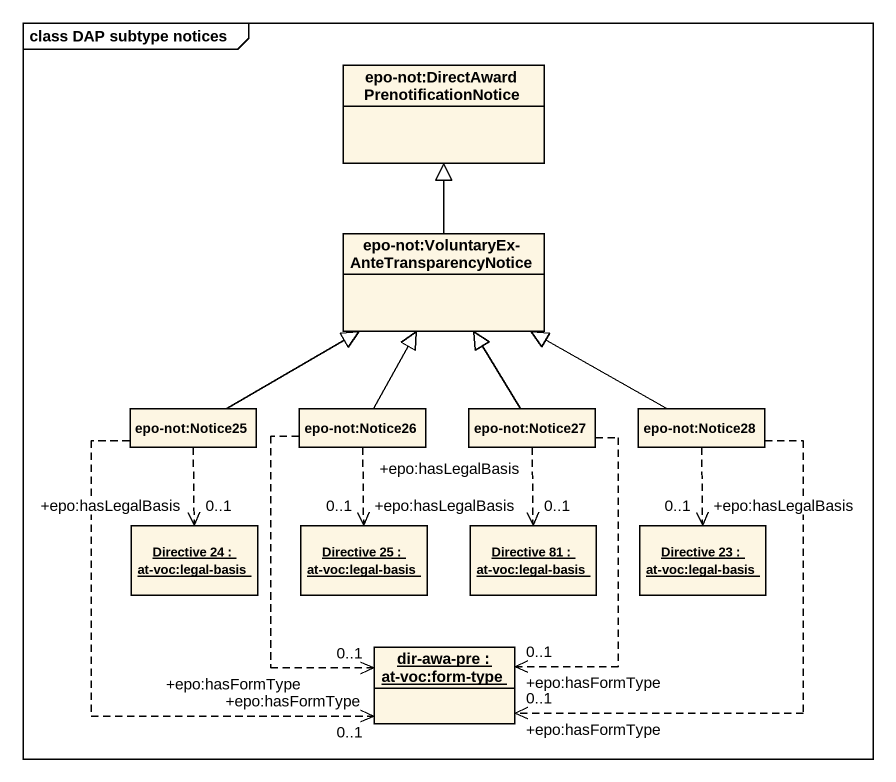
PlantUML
@startuml
mainframe class DAP subtype notices
hide circle
hide empty members
class "epo-not:DirectAwardPrenotificationNotice" as epo_not_DirectAwardPrenotifi
class "epo-not:VoluntaryEx-AnteTransparencyNotice" as epo_not_VoluntaryEx
class "epo-not:Notice25" as epo_not_Notice25
class "epo-not:Notice26" as epo_not_Notice26
class "epo-not:Notice27" as epo_not_Notice27
class "epo-not:Notice28" as epo_not_Notice28
object "Directive 24 : at-voc:legal-basis" as Directive_24
object "Directive 25 : at-voc:legal-basis" as Directive_25
object "Directive 81 : at-voc:legal-basis" as Directive_81
object "Directive 23 : at-voc:legal-basis" as Directive_23
object "dir-awa-pre : at-voc:form-type" as dir_awa_pre
epo_not_VoluntaryEx -up-|> epo_not_DirectAwardPrenotifi
epo_not_Notice25 -right-|> epo_not_VoluntaryEx
epo_not_Notice25 ..> "+epo:hasLegalBasis\n0..1" Directive_24
epo_not_Notice25 ..> "+epo:hasFormType\n0..1" dir_awa_pre
epo_not_Notice26 -up-|> epo_not_VoluntaryEx
epo_not_Notice26 ..> "+epo:hasLegalBasis\n0..1" Directive_25
epo_not_Notice26 ..> "+epo:hasFormType\n0..1" dir_awa_pre
epo_not_Notice27 -up-|> epo_not_VoluntaryEx
epo_not_Notice27 ..> "+epo:hasLegalBasis\n0..1" Directive_81
epo_not_Notice27 ..> "+epo:hasFormType\n0..1" dir_awa_pre
epo_not_Notice28 -left-|> epo_not_VoluntaryEx
epo_not_Notice28 ..> "+epo:hasLegalBasis\n0..1" Directive_23
epo_not_Notice28 ..> "+epo:hasFormType\n0..1" dir_awa_pre
@enduml
